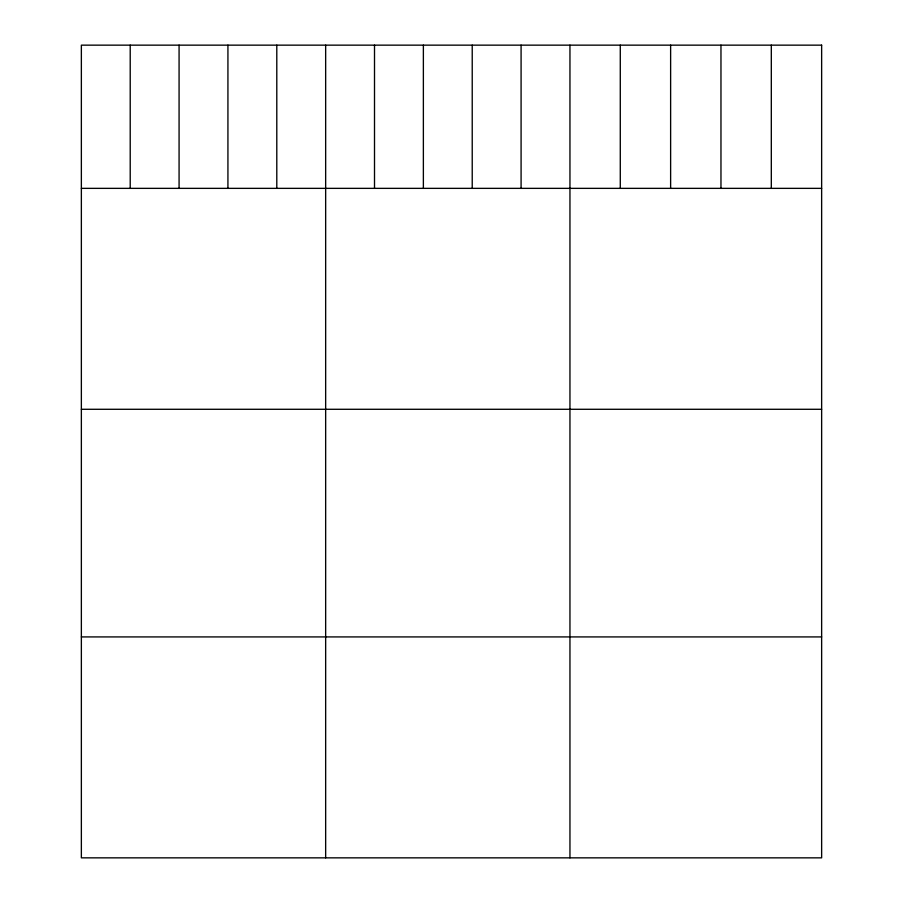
<?xml version="1.0" encoding="UTF-8"?>
<svg xmlns="http://www.w3.org/2000/svg" width="903" height="903" viewBox="0 0 903 903"><rect width="100%" height="100%" fill="white"/><g stroke="black" fill="none" stroke-linecap="round" stroke-linejoin="round"><path stroke-width="1.35" d="M81.36 188.355L821.64 188.355M81.36 409.285L821.64 409.285M81.36 636.92L821.64 636.92M771.309 45.15L771.309 188.355M720.966 45.15L720.966 188.355M670.624 45.15L670.624 188.355M620.282 45.15L620.282 188.355M569.951 45.15L569.951 857.85M521.087 45.15L521.087 188.355M472.224 45.15L472.224 188.355M423.372 45.15L423.372 188.355M374.508 45.15L374.508 188.355M325.656 45.15L325.656 857.85M276.792 45.15L276.792 188.355M227.928 45.15L227.928 188.355M179.076 45.15L179.076 188.355M130.213 45.15L130.213 188.355M821.64 45.15L81.36 45.15L81.36 857.85L821.64 857.85L821.64 45.15"/></g></svg>
